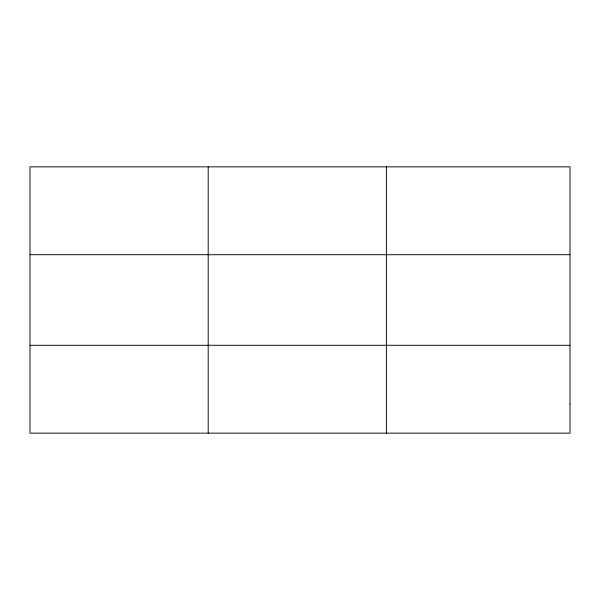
<?xml version="1.0" encoding="UTF-8"?>
<svg xmlns="http://www.w3.org/2000/svg" width="600" height="600" viewBox="0 0 600 600"><rect width="100%" height="100%" fill="white"/><g stroke="black" fill="none" stroke-linecap="round" stroke-linejoin="round"><path stroke-width="0.9" d="M208.2 166.852L208.2 433.147M386.4 166.852L386.4 433.147M30 254.73L570 254.73M30 345.27L570 345.27M570 403.853L570 433.147L30 433.147L30 166.852L570 166.852L570 403.853"/></g></svg>
